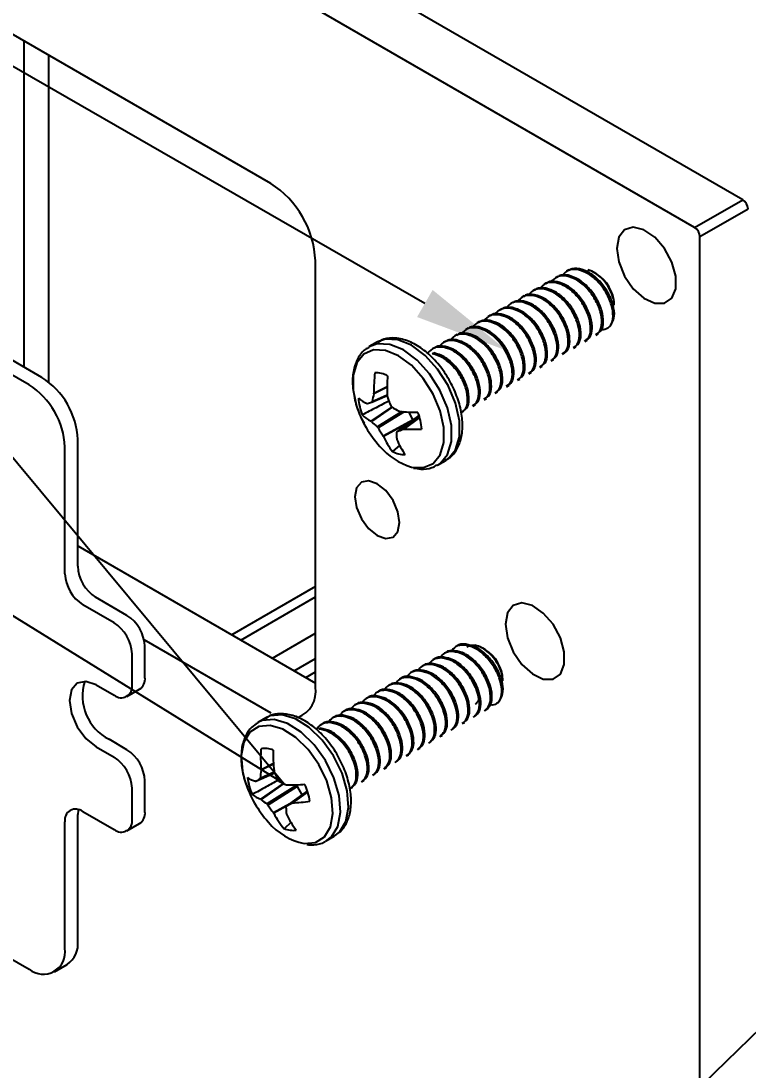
# Model space of a CAD drawing. Extents: x -0.1 to 11.1, y -7.1 to 0.
# Drawn here: x 2.453 to 3.889, y -4.542 to -2.471 of the extents above; entities that cross this region are included whole.
import ezdxf
from ezdxf import colors
from ezdxf.entities.mleader import LeaderData, LeaderLine
from ezdxf.math import Vec2, Vec3

# ---------------------------------------------------------------- set-up
doc = ezdxf.new("R2010")
doc.units = 0
doc.header["$LTSCALE"] = 0.5
doc.header["$MEASUREMENT"] = 0
for name, color, linetype in [('End Cap', 92, 'CONTINUOUS'), ('FAB DWG', 221, 'CONTINUOUS'), ('Hardware', 242, 'CONTINUOUS'), ('Housing', 150, 'CONTINUOUS')]:
    doc.layers.add(name, color=color, linetype=linetype)
doc.styles.add('LSAD_Standard', font='arial.ttf')

msp = doc.modelspace()

# ---------------------------------------------------------------- linework, layer by layer
at = {"layer": 'End Cap', "transparency": 16777216}
for p, q in [((3.8786, -2.8238), (1.4762, -1.4369)), ((3.7835, -2.8787), (1.3811, -1.4918)), ((2.9464, -2.7915), (2.2181, -2.3711)), ((3.7835, -2.8787), (3.8786, -2.8238)), ((3.8892, -2.8422), (3.7941, -2.8971)), ((3.7941, -6.1387), (3.7941, -2.8971)), ((3.0348, -3.7856), (3.0348, -2.9446)), ((2.5654, -3.5069), (3.0348, -3.7779)), ((2.6962, -3.6922), (2.9464, -3.8367))]:
    msp.add_line(p, q, dxfattribs=at)
at = {"layer": 'End Cap', "transparency": 16777216, "flags": 128}
for points in [[(3.63, -2.9199), (3.634, -2.9467), (3.6453, -2.9744), (3.6626, -2.9994), (3.6833, -3.0182), (3.7048, -3.0283), (3.7241, -3.0283), (3.7386, -3.0183), (3.7464, -2.9996), (3.7464, -2.9747), (3.7386, -2.947), (3.7241, -2.9202), (3.7048, -2.8979), (3.6833, -2.8832), (3.6626, -2.8781), (3.6453, -2.8831), (3.634, -2.8977), (3.63, -2.9199)], [(3.1126, -3.41), (3.116, -3.4315), (3.1255, -3.4536), (3.1399, -3.4729), (3.1568, -3.4866), (3.1737, -3.4924), (3.188, -3.4897), (3.1976, -3.4786), (3.201, -3.461), (3.1976, -3.4396), (3.188, -3.4175), (3.1737, -3.3981), (3.1568, -3.3845), (3.1399, -3.3786), (3.1255, -3.3814), (3.116, -3.3924), (3.1126, -3.41)], [(3.4099, -3.6617), (3.4139, -3.6885), (3.4253, -3.7162), (3.4425, -3.7411), (3.4632, -3.7599), (3.4847, -3.77), (3.504, -3.7701), (3.5185, -3.7601), (3.5263, -3.7413), (3.5263, -3.7164), (3.5185, -3.6887), (3.504, -3.6619), (3.4847, -3.6397), (3.4632, -3.625), (3.4425, -3.6198), (3.4253, -3.6249), (3.4139, -3.6395), (3.4099, -3.6617)]]:
    msp.add_lwpolyline(points, dxfattribs=at)
at = {"layer": 'End Cap', "transparency": 16777216}
for centre, radius, start, end in [((2.8429, -2.9533), 0.1921, 2.6055, 57.3945), ((3.8662, -2.8432), 0.0231, 2.6055, 57.3945), ((3.7711, -2.8981), 0.0231, 2.6055, 57.3945), ((2.9809, -3.7944), 0.0546, 290.4807, 9.214)]:
    msp.add_arc(centre, radius, start, end, dxfattribs=at)
at = {"layer": 'Hardware', "transparency": 16777216}
for p, q in [((2.4947, -3.1748), (1.6373, -2.6798)), ((2.4693, -3.1894), (1.6119, -2.6945)), ((3.5533, -2.9618), (3.5561, -2.9602)), ((3.5133, -2.9752), (3.5088, -2.9778)), ((3.5354, -2.9625), (3.5309, -2.9651)), ((3.5312, -2.9746), (3.534, -2.973)), ((3.5906, -2.9705), (3.5854, -2.9675)), ((3.4691, -3.0008), (3.4646, -3.0034)), ((3.4912, -2.988), (3.4867, -2.9906)), ((3.487, -3.0001), (3.4898, -2.9985)), ((3.5091, -2.9873), (3.5119, -2.9857)), ((3.447, -3.0135), (3.4425, -3.0161)), ((3.4649, -3.0129), (3.4677, -3.0113)), ((3.4028, -3.039), (3.3983, -3.0416)), ((3.4249, -3.0263), (3.4204, -3.0289)), ((3.4207, -3.0384), (3.4235, -3.0368)), ((3.4428, -3.0256), (3.4456, -3.024)), ((3.6249, -3.0461), (3.625, -3.0435)), ((3.625, -3.0322), (3.625, -3.0302)), ((3.3586, -3.0645), (3.3541, -3.0671)), ((3.3807, -3.0518), (3.3762, -3.0544)), ((3.3765, -3.0639), (3.3793, -3.0623)), ((3.3986, -3.0511), (3.4014, -3.0495)), ((3.3365, -3.0773), (3.332, -3.0799)), ((3.3544, -3.0766), (3.3572, -3.075)), ((3.1572, -3.1046), (3.1412, -3.1138)), ((3.2923, -3.1028), (3.2878, -3.1054)), ((3.3144, -3.09), (3.3099, -3.0926)), ((3.3102, -3.1021), (3.313, -3.1006)), ((3.3323, -3.0894), (3.3351, -3.0878)), ((3.5667, -3.1037), (3.5712, -3.1011)), ((3.5888, -3.091), (3.5933, -3.0884)), ((3.2702, -3.1156), (3.2657, -3.1182)), ((3.2661, -3.1277), (3.2688, -3.1261)), ((3.2882, -3.1149), (3.2909, -3.1133)), ((3.5225, -3.1292), (3.527, -3.1266)), ((3.5446, -3.1165), (3.5491, -3.1139)), ((3.5004, -3.142), (3.5049, -3.1394)), ((3.4562, -3.1675), (3.4608, -3.1649)), ((3.4783, -3.1548), (3.4829, -3.1522)), ((3.4341, -3.1803), (3.4387, -3.1777)), ((3.147, -3.2219), (3.1765, -3.2089)), ((3.1762, -3.1941), (3.1501, -3.207)), ((3.1501, -3.207), (3.1502, -3.2055)), ((3.1502, -3.2055), (3.1762, -3.1928)), ((3.39, -3.2058), (3.3945, -3.2032)), ((3.4121, -3.193), (3.4166, -3.1904)), ((3.1368, -3.2263), (3.1375, -3.2264)), ((3.146, -3.2235), (3.1765, -3.2101)), ((3.1766, -3.2118), (3.1769, -3.2133)), ((3.3458, -3.2313), (3.3503, -3.2287)), ((3.3679, -3.2185), (3.3724, -3.2159)), ((3.1446, -3.2612), (3.1855, -3.233)), ((3.1866, -3.2335), (3.1454, -3.2619)), ((3.1567, -3.272), (3.2053, -3.2419)), ((3.2103, -3.2423), (3.1586, -3.2743)), ((3.2393, -3.2495), (3.1959, -3.2816)), ((3.2393, -3.2496), (3.1963, -3.2814)), ((3.2, -3.2411), (3.2013, -3.2416)), ((3.2191, -3.2429), (3.2268, -3.2584)), ((3.3237, -3.2441), (3.3282, -3.2415)), ((3.1454, -3.2619), (3.1446, -3.2612)), ((3.1685, -3.2897), (3.2268, -3.2584)), ((3.2201, -3.2637), (3.1693, -3.291)), ((3.2079, -3.2767), (3.2404, -3.2532)), ((3.2406, -3.2538), (3.2091, -3.2765)), ((3.1693, -3.291), (3.1685, -3.2897)), ((3.2091, -3.2765), (3.2079, -3.2767)), ((2.54, -3.562), (2.54, -3.3119)), ((2.5654, -3.5473), (2.5654, -3.2972)), ((3.2017, -3.3083), (3.1871, -3.321)), ((3.1953, -3.2961), (3.1956, -3.2973)), ((3.2762, -3.3477), (3.2922, -3.3384)), ((2.6372, -3.6589), (2.5753, -3.6232)), ((2.6626, -3.6443), (2.6007, -3.6085)), ((2.698, -3.7669), (2.698, -3.7055)), ((3.3153, -3.7042), (3.3111, -3.7066)), ((3.3289, -3.7028), (3.3317, -3.7012)), ((2.6726, -3.7816), (2.6726, -3.7202)), ((3.2847, -3.7283), (3.2875, -3.7267)), ((3.2932, -3.717), (3.289, -3.7194)), ((3.3068, -3.7156), (3.3096, -3.714)), ((3.3705, -3.7123), (3.3654, -3.7093)), ((3.249, -3.7425), (3.2448, -3.7449)), ((3.2626, -3.7411), (3.2654, -3.7395)), ((3.2711, -3.7297), (3.2669, -3.7321)), ((3.2048, -3.768), (3.2006, -3.7704)), ((3.2184, -3.7666), (3.2212, -3.765)), ((3.2269, -3.7553), (3.2227, -3.7577)), ((3.2405, -3.7538), (3.2433, -3.7522)), ((2.6017, -3.7815), (2.6372, -3.802)), ((3.1827, -3.7808), (3.1786, -3.7832)), ((3.1963, -3.7793), (3.1991, -3.7778)), ((3.4048, -3.787), (3.4044, -3.7797)), ((3.405, -3.7737), (3.405, -3.7719)), ((3.405, -3.7885), (3.405, -3.7869)), ((2.6622, -3.8045), (2.6876, -3.7898)), ((3.1385, -3.8063), (3.1344, -3.8087)), ((3.1522, -3.8049), (3.1549, -3.8033)), ((3.1606, -3.7935), (3.1565, -3.7959)), ((3.1742, -3.7921), (3.177, -3.7905)), ((3.108, -3.8304), (3.1107, -3.8288)), ((3.1164, -3.819), (3.1123, -3.8214)), ((3.1301, -3.8176), (3.1328, -3.816)), ((3.3691, -3.8325), (3.3732, -3.8301)), ((2.9371, -3.8463), (2.9211, -3.8556)), ((3.0722, -3.8446), (3.0681, -3.847)), ((3.0859, -3.8431), (3.0886, -3.8415)), ((3.0943, -3.8318), (3.0902, -3.8342)), ((3.347, -3.8453), (3.3512, -3.8429)), ((3.0417, -3.8686), (3.0444, -3.867)), ((3.0501, -3.8573), (3.046, -3.8597)), ((3.0638, -3.8559), (3.0665, -3.8543)), ((3.3028, -3.8708), (3.307, -3.8684)), ((3.3249, -3.858), (3.3291, -3.8556)), ((2.6626, -3.9094), (2.6271, -3.8889)), ((3.2807, -3.8836), (3.2849, -3.8811)), ((2.6017, -3.9036), (2.6372, -3.9241)), ((3.2365, -3.9091), (3.2407, -3.9067)), ((3.2586, -3.8963), (3.2628, -3.8939)), ((3.1923, -3.9346), (3.1965, -3.9322)), ((3.2144, -3.9218), (3.2186, -3.9194)), ((2.9541, -3.9544), (2.9248, -3.9674)), ((2.9257, -3.9656), (2.9536, -3.9532)), ((2.9519, -3.9377), (2.9275, -3.9499)), ((2.9275, -3.9499), (2.9276, -3.9484)), ((2.9276, -3.9484), (2.9518, -3.9363)), ((2.9531, -3.9514), (2.9535, -3.9529)), ((3.1702, -3.9473), (3.1744, -3.9449)), ((2.698, -4.0321), (2.698, -3.9707)), ((2.9165, -3.9718), (2.9172, -3.9718)), ((2.9171, -3.9718), (2.9545, -3.9553)), ((2.9172, -3.9718), (2.9545, -3.9553)), ((3.126, -3.9728), (3.1302, -3.9704)), ((3.1481, -3.9601), (3.1523, -3.9577)), ((2.6726, -4.0468), (2.6726, -3.9853)), ((2.9267, -4.0072), (2.9714, -3.976)), ((2.9724, -3.9764), (2.9276, -4.0078)), ((2.939, -4.0165), (2.9967, -3.98)), ((2.9987, -3.9821), (2.941, -4.0187)), ((3.0189, -3.9903), (2.9771, -4.0211)), ((3.0189, -3.9903), (2.9772, -4.021)), ((2.9777, -3.9788), (2.979, -3.9791)), ((2.988, -4.0148), (3.0194, -3.9919)), ((3.0196, -3.9924), (2.9892, -4.0145)), ((2.9946, -3.9788), (2.9967, -3.98)), ((2.9967, -3.98), (2.9987, -3.9821)), ((2.9987, -3.9821), (3.0079, -3.9984)), ((3.1039, -3.9856), (3.1081, -3.9832)), ((2.9276, -4.0078), (2.9267, -4.0072)), ((2.9517, -4.0337), (2.9843, -4.0157)), ((2.9892, -4.0145), (2.988, -4.0148)), ((2.5654, -4.2873), (2.5654, -4.0372)), ((2.5753, -4.0315), (2.6372, -4.0672)), ((2.9526, -4.0349), (2.9517, -4.0337)), ((2.9766, -4.0217), (2.9526, -4.0349)), ((2.9777, -4.0367), (2.9781, -4.0379)), ((2.54, -4.302), (2.54, -4.0519)), ((2.6622, -4.0697), (2.6876, -4.055)), ((2.987, -4.0523), (2.9728, -4.0653)), ((3.0561, -4.0894), (3.0721, -4.0802)), ((2.2121, -4.1943), (2.4693, -4.3428)), ((2.5193, -4.3477), (2.5447, -4.3331))]:
    msp.add_line(p, q, dxfattribs=at)
at = {"layer": 'Hardware', "transparency": 16777216, "flags": 128}
for points in [[(3.2922, -3.3384), (3.2969, -3.3353), (3.3116, -3.3173), (3.3192, -3.2916), (3.3192, -3.2602), (3.3115, -3.2257), (3.2968, -3.1908), (3.2762, -3.1584), (3.2515, -3.1312), (3.2246, -3.1112), (3.1977, -3.1002), (3.173, -3.099), (3.1572, -3.1046)], [(3.2245, -3.3515), (3.248, -3.3526), (3.2674, -3.3444), (3.2813, -3.3273), (3.2885, -3.3029), (3.2885, -3.2731), (3.2812, -3.2404), (3.2673, -3.2073), (3.2478, -3.1766), (3.2243, -3.1507), (3.1988, -3.1318), (3.1733, -3.1213), (3.1498, -3.1202), (3.1304, -3.1285), (3.1165, -3.1455), (3.1092, -3.1699), (3.1093, -3.1997), (3.1162, -3.2312)], [(3.2753, -3.3482), (3.281, -3.3445), (3.2956, -3.3266), (3.3032, -3.3008), (3.3032, -3.2694), (3.2955, -3.2349), (3.2808, -3.2), (3.2602, -3.1677), (3.2355, -3.1404), (3.2086, -3.1204), (3.1817, -3.1094), (3.157, -3.1082), (3.1407, -3.1141)], [(2.6017, -3.7815), (2.5815, -3.7745), (2.5643, -3.7778), (2.5529, -3.791), (2.5488, -3.812), (2.5529, -3.8377), (2.5643, -3.8641), (2.5815, -3.8873), (2.6017, -3.9036)], [(3.0552, -4.0899), (3.0664, -4.0813), (3.0788, -4.0607), (3.084, -4.0328), (3.0814, -4.0001), (3.0713, -3.9652), (3.0546, -3.9308), (3.0324, -3.8998), (3.0068, -3.8747), (2.9796, -3.8575), (2.9532, -3.8497), (2.9297, -3.8518), (2.9208, -3.8558)], [(3.0721, -4.0802), (3.0823, -4.0721), (3.0948, -4.0514), (3.1, -4.0236), (3.0974, -3.9909), (3.0873, -3.9559), (3.0705, -3.9216), (3.0484, -3.8906), (3.0227, -3.8655), (2.9956, -3.8483), (2.9692, -3.8404), (2.9456, -3.8425), (2.9371, -3.8463)], [(3.0124, -4.0947), (3.0347, -4.0927), (3.0525, -4.0814), (3.0644, -4.0618), (3.0693, -4.0354), (3.0668, -4.0044), (3.0573, -3.9712), (3.0413, -3.9386), (3.0203, -3.9092), (2.996, -3.8854), (2.9702, -3.8691), (2.9452, -3.8616), (2.9229, -3.8636), (2.9051, -3.8749), (2.8932, -3.8945), (2.8883, -3.9209), (2.8908, -3.9519), (2.8961, -3.973)], [(2.5665, -4.0277), (2.5661, -4.0297), (2.5654, -4.0372)]]:
    msp.add_lwpolyline(points, dxfattribs=at)
at = {"layer": 'Hardware', "transparency": 16777216}
for centre, radius, start, end in [((3.5505, -3.0335), 0.0747, 2.5275, 57.4671), ((3.5878, -3.0489), 0.0375, 310.8006, 8.2897), ((3.4096, -3.1994), 0.2595, 172.4399, 181.3554), ((3.1532, -3.2173), 0.052, 62.4986, 90.8805), ((2.4119, -3.3042), 0.1537, 2.6055, 57.3945), ((3.4818, -3.1962), 0.3056, 175.294, 182.9191), ((2.3865, -3.3189), 0.1537, 2.6055, 57.3945), ((3.3551, -3.2573), 0.2111, 166.2042, 170.3472), ((3.1659, -3.1602), 0.0722, 230.2111, 246.1823), ((3.2382, -3.2066), 0.1188, 184.3956, 200.7098), ((2.9303, -2.6003), 0.6594, 288.3122, 289.0848), ((3.4399, -3.1215), 0.2786, 199.2552, 203.0614), ((3.3185, -3.1674), 0.2121, 197.5094, 222.4852), ((3.176, -3.1992), 0.0695, 225.2736, 243.1318), ((3.3246, -3.0061), 0.2661, 238.4847, 242.0785), ((3.2421, -2.8266), 0.4169, 264.3894, 269.3414), ((3.1262, -3.2855), 0.1188, 4.3956, 20.7098), ((3.2646, -3.14), 0.1705, 225.6551, 230.7552), ((3.364, -3.1538), 0.2381, 210.3982, 214.8043), ((3.3218, -3.2206), 0.1681, 204.7763, 216.6897), ((3.358, -3.2885), 0.1629, 178.0505, 182.6619), ((3.0223, -2.834), 0.48, 291.2493, 292.7433), ((3.2261, -2.969), 0.308, 266.8289, 273.4382), ((3.2642, -3.2225), 0.135, 220.7648, 252.8828), ((3.3572, -3.2277), 0.1759, 203.2797, 214.3059), ((3.2111, -3.2748), 0.052, 242.4986, 270.8805), ((2.6421, -3.5438), 0.0768, 182.6055, 237.3945), ((2.6168, -3.5585), 0.0768, 182.6055, 237.3945), ((2.6212, -3.709), 0.0768, 2.6055, 57.3945), ((2.5958, -3.7236), 0.0768, 2.6055, 57.3945), ((3.3322, -3.7741), 0.0728, 1.7587, 58.236), ((2.6742, -3.77), 0.024, 304.0564, 7.2558), ((2.671, -3.8033), 0.0962, 162.4729, 242.8469), ((2.651, -3.7851), 0.0218, 230.7967, 9.214), ((3.3619, -3.7887), 0.0435, 319.9687, 11.9435), ((2.6212, -3.9742), 0.0768, 2.6055, 57.3945), ((3.1841, -3.9262), 0.2575, 175.8475, 184.9357), ((2.9344, -3.9516), 0.0446, 67.6546, 99.1431), ((3.2504, -3.9179), 0.2991, 178.5545, 186.4163), ((2.5958, -3.9888), 0.0768, 2.6055, 57.3945), ((3.1398, -3.9834), 0.2149, 171.0305, 175.2584), ((3.208, -3.8485), 0.275, 202.3072, 206.1539), ((3.0984, -3.9091), 0.2121, 197.5094, 222.4852), ((2.9336, -3.9123), 0.0619, 237.565, 253.9892), ((3.0281, -3.9458), 0.1291, 188.3798, 203.8048), ((3.198, -4.4532), 0.5573, 119.349, 120.2503), ((3.0834, -3.7375), 0.2635, 242.834, 246.344), ((2.9783, -3.4911), 0.488, 270.0787, 274.2148), ((2.896, -4.0299), 0.1291, 8.3798, 23.8048), ((2.946, -3.9529), 0.0576, 231.2678, 250.4144), ((3.0286, -3.8882), 0.1566, 229.8073, 235.0685), ((2.4533, -3.0958), 1.0632, 299.5228, 300.1933), ((2.9731, -3.6728), 0.342, 272.695, 278.5212), ((2.5615, -4.0484), 0.0218, 50.7967, 189.214), ((2.6742, -4.0351), 0.024, 304.0564, 7.2558), ((3.1435, -3.8847), 0.2429, 213.4784, 217.834), ((3.1148, -3.9486), 0.1838, 208.0331, 219.4155), ((3.1515, -4.0135), 0.1753, 183.0217, 187.5854), ((3.1516, -3.9509), 0.1941, 206.6189, 217.1133), ((2.651, -4.0503), 0.0218, 230.7967, 9.214), ((3.037, -3.9737), 0.1234, 219.5975, 258.4933), ((2.9897, -4.024), 0.0446, 247.6546, 279.1431), ((2.4969, -4.3089), 0.0437, 230.7967, 9.214), ((2.5178, -4.2934), 0.048, 304.0564, 7.2558)]:
    msp.add_arc(centre, radius, start, end, dxfattribs=at)
for points, knots in [([(3.5533, -2.9618), (3.5469, -2.9615), (3.534, -2.9607), (3.5257, -2.9694), (3.5215, -2.9738)], [0, 0, 0, 0, 0.496136, 1, 1, 1, 1]), ([(3.5561, -2.9602), (3.5494, -2.9594), (3.541, -2.9584), (3.5354, -2.9633), (3.5342, -2.9644)], [0, 0, 0, 0, 0.782901, 1, 1, 1, 1]), ([(3.625, -3.0435), (3.6242, -3.0391), (3.6222, -3.0271), (3.6128, -3.006), (3.5967, -2.9837), (3.5764, -2.9666), (3.5628, -2.9623), (3.5561, -2.9602)], [0, 0, 0, 0, 0.128168, 0.348309, 0.561556, 0.783634, 1, 1, 1, 1]), ([(3.5312, -2.9746), (3.5248, -2.9742), (3.5119, -2.9735), (3.5036, -2.9822), (3.4994, -2.9866)], [0, 0, 0, 0, 0.496136, 1, 1, 1, 1]), ([(3.534, -2.973), (3.5274, -2.9722), (3.5189, -2.9711), (3.5133, -2.9761), (3.5121, -2.9772)], [0, 0, 0, 0, 0.782901, 1, 1, 1, 1]), ([(3.5882, -3.0901), (3.5912, -3.0882), (3.598, -3.0839), (3.6016, -3.0672), (3.5986, -3.0448), (3.588, -3.0203), (3.5718, -2.9981), (3.5516, -2.9809), (3.5379, -2.9767), (3.5312, -2.9746)], [0, 0, 0, 0, 0.110461, 0.255794, 0.405826, 0.555857, 0.70119, 0.852541, 1, 1, 1, 1]), ([(3.591, -3.0885), (3.5939, -3.0866), (3.6008, -3.0823), (3.6044, -3.0656), (3.6014, -3.0432), (3.5908, -3.0188), (3.5746, -2.9965), (3.5543, -2.9794), (3.5407, -2.9751), (3.534, -2.973)], [0, 0, 0, 0, 0.110461, 0.255794, 0.405826, 0.555857, 0.70119, 0.852541, 1, 1, 1, 1]), ([(3.6123, -3.0773), (3.6145, -3.0753), (3.62, -3.0701), (3.6238, -3.0546), (3.6207, -3.032), (3.6101, -3.0076), (3.5939, -2.9853), (3.5737, -2.9682), (3.56, -2.9639), (3.5533, -2.9618)], [0, 0, 0, 0, 0.094441, 0.242391, 0.395125, 0.547858, 0.695809, 0.849886, 1, 1, 1, 1]), ([(3.6246, -3.0322), (3.6247, -3.0309), (3.6252, -3.0254), (3.622, -3.0132), (3.6149, -2.9974), (3.6042, -2.9825), (3.5912, -2.9705), (3.5802, -2.9644), (3.5743, -2.9627), (3.573, -2.9623)], [0, 0, 0, 0, 0.052313, 0.226778, 0.401242, 0.575477, 0.759394, 0.944807, 1, 1, 1, 1]), ([(3.487, -3.0001), (3.4806, -2.9997), (3.4677, -2.999), (3.4594, -3.0077), (3.4552, -3.0121)], [0, 0, 0, 0, 0.4961363, 1, 1, 1, 1]), ([(3.4898, -2.9985), (3.4832, -2.9977), (3.4747, -2.9966), (3.4691, -3.0016), (3.4679, -3.0027)], [0, 0, 0, 0, 0.782901, 1, 1, 1, 1]), ([(3.5091, -2.9873), (3.5027, -2.987), (3.4898, -2.9862), (3.4815, -2.995), (3.4773, -2.9993)], [0, 0, 0, 0, 0.4961363, 1, 1, 1, 1]), ([(3.544, -3.1156), (3.547, -3.1137), (3.5538, -3.1094), (3.5574, -3.0927), (3.5544, -3.0703), (3.5438, -3.0459), (3.5276, -3.0236), (3.5074, -3.0065), (3.4938, -3.0022), (3.487, -3.0001)], [0, 0, 0, 0, 0.110461, 0.255794, 0.405826, 0.555857, 0.70119, 0.852541, 1, 1, 1, 1]), ([(3.5468, -3.114), (3.5497, -3.1121), (3.5566, -3.1078), (3.5602, -3.0911), (3.5572, -3.0687), (3.5466, -3.0443), (3.5304, -3.022), (3.5101, -3.0049), (3.4965, -3.0006), (3.4898, -2.9985)], [0, 0, 0, 0, 0.110461, 0.255794, 0.405826, 0.555857, 0.70119, 0.852541, 1, 1, 1, 1]), ([(3.5119, -2.9857), (3.5053, -2.9849), (3.4968, -2.9839), (3.4912, -2.9888), (3.49, -2.9899)], [0, 0, 0, 0, 0.7829011, 1, 1, 1, 1]), ([(3.5661, -3.1028), (3.5691, -3.101), (3.5759, -3.0967), (3.5795, -3.08), (3.5765, -3.0576), (3.5659, -3.0331), (3.5497, -3.0108), (3.5295, -2.9937), (3.5158, -2.9894), (3.5091, -2.9873)], [0, 0, 0, 0, 0.110461, 0.255794, 0.405826, 0.555857, 0.70119, 0.852541, 1, 1, 1, 1]), ([(3.5689, -3.1012), (3.5718, -3.0994), (3.5787, -3.0951), (3.5823, -3.0784), (3.5793, -3.056), (3.5687, -3.0315), (3.5525, -3.0092), (3.5322, -2.9921), (3.5186, -2.9878), (3.5119, -2.9857)], [0, 0, 0, 0, 0.110461, 0.255794, 0.405826, 0.555857, 0.70119, 0.852541, 1, 1, 1, 1]), ([(3.4456, -3.024), (3.439, -3.0232), (3.4305, -3.0222), (3.425, -3.0271), (3.4238, -3.0282)], [0, 0, 0, 0, 0.782901, 1, 1, 1, 1]), ([(3.4649, -3.0129), (3.4585, -3.0125), (3.4456, -3.0117), (3.4373, -3.0205), (3.4331, -3.0249)], [0, 0, 0, 0, 0.496136, 1, 1, 1, 1]), ([(3.4677, -3.0113), (3.4611, -3.0104), (3.4526, -3.0094), (3.4471, -3.0144), (3.4458, -3.0154)], [0, 0, 0, 0, 0.7829011, 1, 1, 1, 1]), ([(3.5219, -3.1283), (3.5249, -3.1265), (3.5317, -3.1222), (3.5353, -3.1055), (3.5323, -3.0831), (3.5217, -3.0586), (3.5055, -3.0364), (3.4853, -3.0192), (3.4717, -3.015), (3.4649, -3.0129)], [0, 0, 0, 0, 0.110461, 0.255794, 0.405826, 0.555857, 0.70119, 0.852541, 1, 1, 1, 1]), ([(3.5247, -3.1267), (3.5277, -3.1249), (3.5345, -3.1206), (3.5381, -3.1039), (3.5351, -3.0815), (3.5245, -3.057), (3.5083, -3.0348), (3.488, -3.0176), (3.4744, -3.0134), (3.4677, -3.0113)], [0, 0, 0, 0, 0.110461, 0.255794, 0.405826, 0.555857, 0.70119, 0.852541, 1, 1, 1, 1]), ([(3.4207, -3.0384), (3.4143, -3.038), (3.4014, -3.0373), (3.3931, -3.046), (3.3889, -3.0504)], [0, 0, 0, 0, 0.496136, 1, 1, 1, 1]), ([(3.4235, -3.0368), (3.4169, -3.036), (3.4084, -3.0349), (3.4029, -3.0399), (3.4017, -3.0409)], [0, 0, 0, 0, 0.7829011, 1, 1, 1, 1]), ([(3.4428, -3.0256), (3.4364, -3.0252), (3.4235, -3.0245), (3.4152, -3.0332), (3.411, -3.0376)], [0, 0, 0, 0, 0.4961363, 1, 1, 1, 1]), ([(3.4778, -3.1539), (3.4807, -3.152), (3.4875, -3.1477), (3.4912, -3.131), (3.4881, -3.1086), (3.4775, -3.0841), (3.4613, -3.0619), (3.4411, -3.0447), (3.4275, -3.0405), (3.4207, -3.0384)], [0, 0, 0, 0, 0.110461, 0.255794, 0.405826, 0.555857, 0.70119, 0.852541, 1, 1, 1, 1]), ([(3.4805, -3.1523), (3.4835, -3.1504), (3.4903, -3.1461), (3.4939, -3.1294), (3.4909, -3.107), (3.4803, -3.0825), (3.4641, -3.0603), (3.4438, -3.0431), (3.4302, -3.0389), (3.4235, -3.0368)], [0, 0, 0, 0, 0.110461, 0.255794, 0.405826, 0.555857, 0.70119, 0.852541, 1, 1, 1, 1]), ([(3.4998, -3.1411), (3.5028, -3.1392), (3.5096, -3.135), (3.5133, -3.1182), (3.5102, -3.0959), (3.4996, -3.0714), (3.4834, -3.0491), (3.4632, -3.032), (3.4496, -3.0277), (3.4428, -3.0256)], [0, 0, 0, 0, 0.110461, 0.255794, 0.405826, 0.555857, 0.70119, 0.852541, 1, 1, 1, 1]), ([(3.5026, -3.1395), (3.5056, -3.1376), (3.5124, -3.1334), (3.516, -3.1166), (3.513, -3.0943), (3.5024, -3.0698), (3.4862, -3.0475), (3.4659, -3.0304), (3.4523, -3.0261), (3.4456, -3.024)], [0, 0, 0, 0, 0.110461, 0.255794, 0.405826, 0.555857, 0.70119, 0.852541, 1, 1, 1, 1]), ([(3.3765, -3.0639), (3.3701, -3.0635), (3.3572, -3.0628), (3.3489, -3.0715), (3.3447, -3.0759)], [0, 0, 0, 0, 0.496136, 1, 1, 1, 1]), ([(3.3793, -3.0623), (3.3727, -3.0615), (3.3642, -3.0604), (3.3587, -3.0654), (3.3575, -3.0665)], [0, 0, 0, 0, 0.782901, 1, 1, 1, 1]), ([(3.3986, -3.0511), (3.3922, -3.0508), (3.3793, -3.05), (3.371, -3.0587), (3.3668, -3.0631)], [0, 0, 0, 0, 0.496136, 1, 1, 1, 1]), ([(3.4336, -3.1794), (3.4365, -3.1775), (3.4433, -3.1732), (3.447, -3.1565), (3.4439, -3.1341), (3.4333, -3.1096), (3.4171, -3.0874), (3.3969, -3.0702), (3.3833, -3.066), (3.3765, -3.0639)], [0, 0, 0, 0, 0.110461, 0.255794, 0.405826, 0.555857, 0.70119, 0.852541, 1, 1, 1, 1]), ([(3.4363, -3.1778), (3.4393, -3.1759), (3.4461, -3.1716), (3.4497, -3.1549), (3.4467, -3.1325), (3.4361, -3.108), (3.4199, -3.0858), (3.3997, -3.0686), (3.386, -3.0644), (3.3793, -3.0623)], [0, 0, 0, 0, 0.110461, 0.255794, 0.405826, 0.555857, 0.70119, 0.852541, 1, 1, 1, 1]), ([(3.4014, -3.0495), (3.3948, -3.0487), (3.3863, -3.0477), (3.3808, -3.0526), (3.3796, -3.0537)], [0, 0, 0, 0, 0.782901, 1, 1, 1, 1]), ([(3.4557, -3.1666), (3.4586, -3.1648), (3.4654, -3.1605), (3.4691, -3.1437), (3.466, -3.1214), (3.4554, -3.0969), (3.4392, -3.0746), (3.419, -3.0575), (3.4054, -3.0532), (3.3986, -3.0511)], [0, 0, 0, 0, 0.110461, 0.255794, 0.405826, 0.555857, 0.70119, 0.852541, 1, 1, 1, 1]), ([(3.4584, -3.165), (3.4614, -3.1632), (3.4682, -3.1589), (3.4718, -3.1421), (3.4688, -3.1198), (3.4582, -3.0953), (3.442, -3.073), (3.4218, -3.0559), (3.4081, -3.0516), (3.4014, -3.0495)], [0, 0, 0, 0, 0.110461, 0.255794, 0.405826, 0.555857, 0.70119, 0.852541, 1, 1, 1, 1]), ([(3.3544, -3.0766), (3.348, -3.0763), (3.3351, -3.0755), (3.3268, -3.0842), (3.3226, -3.0886)], [0, 0, 0, 0, 0.496136, 1, 1, 1, 1]), ([(3.3572, -3.075), (3.3506, -3.0742), (3.3421, -3.0732), (3.3366, -3.0781), (3.3354, -3.0792)], [0, 0, 0, 0, 0.782901, 1, 1, 1, 1]), ([(3.4115, -3.1921), (3.4144, -3.1903), (3.4212, -3.186), (3.4249, -3.1692), (3.4218, -3.1469), (3.4112, -3.1224), (3.395, -3.1001), (3.3748, -3.083), (3.3612, -3.0787), (3.3544, -3.0766)], [0, 0, 0, 0, 0.110461, 0.255794, 0.405826, 0.555857, 0.70119, 0.852541, 1, 1, 1, 1]), ([(3.4142, -3.1905), (3.4172, -3.1887), (3.424, -3.1844), (3.4276, -3.1677), (3.4246, -3.1453), (3.414, -3.1208), (3.3978, -3.0985), (3.3776, -3.0814), (3.3639, -3.0771), (3.3572, -3.075)], [0, 0, 0, 0, 0.110461, 0.255794, 0.405826, 0.555857, 0.70119, 0.852541, 1, 1, 1, 1]), ([(3.6123, -3.0773), (3.6085, -3.0794), (3.6047, -3.0815), (3.5995, -3.08), (3.5994, -3.08)], [0, 0, 0, 0, 0.978967, 1, 1, 1, 1]), ([(3.2904, -3.338), (3.2942, -3.3362), (3.3048, -3.331), (3.3164, -3.3142), (3.3246, -3.2907), (3.3262, -3.2624), (3.3212, -3.231), (3.3097, -3.1985), (3.2926, -3.1674), (3.2711, -3.1398), (3.2464, -3.1175), (3.2197, -3.1021), (3.1938, -3.0958), (3.1718, -3.0969), (3.1614, -3.1034), (3.1572, -3.106)], [0, 0, 0, 0, 0.0427343, 0.11915, 0.1963818, 0.278032, 0.3626199, 0.4474605, 0.5321017, 0.6168948, 0.7022112, 0.7885729, 0.8761105, 0.9507449, 1, 1, 1, 1]), ([(3.3102, -3.1021), (3.3038, -3.1018), (3.2909, -3.101), (3.2826, -3.1098), (3.2784, -3.1142)], [0, 0, 0, 0, 0.496136, 1, 1, 1, 1]), ([(3.313, -3.1006), (3.3064, -3.0997), (3.2979, -3.0987), (3.2924, -3.1036), (3.2912, -3.1047)], [0, 0, 0, 0, 0.782901, 1, 1, 1, 1]), ([(3.3323, -3.0894), (3.3259, -3.089), (3.313, -3.0883), (3.3047, -3.097), (3.3005, -3.1014)], [0, 0, 0, 0, 0.4961363, 1, 1, 1, 1]), ([(3.3673, -3.2176), (3.3702, -3.2158), (3.377, -3.2115), (3.3807, -3.1948), (3.3777, -3.1724), (3.3671, -3.1479), (3.3508, -3.1257), (3.3306, -3.1085), (3.317, -3.1043), (3.3102, -3.1021)], [0, 0, 0, 0, 0.110461, 0.255794, 0.405826, 0.555857, 0.70119, 0.852541, 1, 1, 1, 1]), ([(3.37, -3.216), (3.373, -3.2142), (3.3798, -3.2099), (3.3834, -3.1932), (3.3804, -3.1708), (3.3698, -3.1463), (3.3536, -3.1241), (3.3334, -3.1069), (3.3197, -3.1027), (3.313, -3.1006)], [0, 0, 0, 0, 0.110461, 0.255794, 0.405826, 0.555857, 0.70119, 0.852541, 1, 1, 1, 1]), ([(3.3351, -3.0878), (3.3285, -3.087), (3.32, -3.0859), (3.3145, -3.0909), (3.3133, -3.092)], [0, 0, 0, 0, 0.782901, 1, 1, 1, 1]), ([(3.3894, -3.2049), (3.3923, -3.203), (3.3991, -3.1987), (3.4028, -3.182), (3.3998, -3.1596), (3.3892, -3.1352), (3.3729, -3.1129), (3.3527, -3.0958), (3.3391, -3.0915), (3.3323, -3.0894)], [0, 0, 0, 0, 0.110461, 0.255794, 0.405826, 0.555857, 0.70119, 0.852541, 1, 1, 1, 1]), ([(3.3921, -3.2033), (3.3951, -3.2014), (3.4019, -3.1971), (3.4055, -3.1804), (3.4025, -3.158), (3.3919, -3.1336), (3.3757, -3.1113), (3.3555, -3.0942), (3.3418, -3.0899), (3.3351, -3.0878)], [0, 0, 0, 0, 0.110461, 0.255794, 0.405826, 0.555857, 0.70119, 0.852541, 1, 1, 1, 1]), ([(3.1412, -3.1152), (3.1385, -3.1165), (3.1288, -3.1209), (3.1178, -3.1367), (3.1092, -3.1598), (3.1071, -3.1878), (3.1119, -3.219), (3.1201, -3.2456), (3.1283, -3.2602), (3.1308, -3.2646)], [0, 0, 0, 0, 0.065229, 0.227632, 0.391194, 0.563992, 0.74343, 0.923657, 1, 1, 1, 1]), ([(3.2882, -3.1149), (3.2817, -3.1145), (3.2688, -3.1138), (3.2605, -3.1225), (3.2563, -3.1269)], [0, 0, 0, 0, 0.496136, 1, 1, 1, 1]), ([(3.3258, -3.2416), (3.3288, -3.2397), (3.3356, -3.2354), (3.3392, -3.2187), (3.3362, -3.1963), (3.3256, -3.1718), (3.3094, -3.1496), (3.2892, -3.1324), (3.2755, -3.1282), (3.2688, -3.1261)], [0, 0, 0, 0, 0.110461, 0.255794, 0.405826, 0.555857, 0.70119, 0.852541, 1, 1, 1, 1]), ([(3.2909, -3.1133), (3.2843, -3.1125), (3.2758, -3.1114), (3.2703, -3.1164), (3.2691, -3.1175)], [0, 0, 0, 0, 0.7829011, 1, 1, 1, 1]), ([(3.3452, -3.2304), (3.3481, -3.2285), (3.3549, -3.2242), (3.3586, -3.2075), (3.3556, -3.1852), (3.345, -3.1607), (3.3287, -3.1384), (3.3085, -3.1213), (3.2949, -3.117), (3.2882, -3.1149)], [0, 0, 0, 0, 0.110461, 0.255794, 0.405826, 0.555857, 0.70119, 0.852541, 1, 1, 1, 1]), ([(3.3479, -3.2288), (3.3509, -3.2269), (3.3577, -3.2227), (3.3613, -3.2059), (3.3583, -3.1836), (3.3477, -3.1591), (3.3315, -3.1368), (3.3113, -3.1197), (3.2976, -3.1154), (3.2909, -3.1133)], [0, 0, 0, 0, 0.110461, 0.255794, 0.405826, 0.555857, 0.70119, 0.852541, 1, 1, 1, 1]), ([(3.3231, -3.2431), (3.326, -3.2413), (3.3328, -3.237), (3.3365, -3.2203), (3.3335, -3.1979), (3.3229, -3.1734), (3.3066, -3.1512), (3.2864, -3.134), (3.2728, -3.1298), (3.2661, -3.1277)], [0, 0, 0, 0, 0.110461, 0.255794, 0.405826, 0.555857, 0.70119, 0.852541, 1, 1, 1, 1]), ([(3.1815, -3.2205), (3.1726, -3.2251), (3.1544, -3.2345), (3.1363, -3.2438), (3.1271, -3.2486)], [0, 0, 0, 0, 0.490983, 1, 1, 1, 1]), ([(3.1459, -3.2235), (3.1462, -3.2234), (3.1466, -3.2232), (3.1469, -3.2225), (3.147, -3.222), (3.147, -3.2219)], [0, 0, 0, 0, 0.4285399, 0.857097, 1, 1, 1, 1]), ([(3.1836, -3.2306), (3.1838, -3.231), (3.1842, -3.2318), (3.1849, -3.2325), (3.1854, -3.2328), (3.1855, -3.2329)], [0, 0, 0, 0, 0.42854, 0.857097, 1, 1, 1, 1]), ([(3.1586, -3.2743), (3.1584, -3.2739), (3.1579, -3.2732), (3.1572, -3.2724), (3.1568, -3.2721), (3.1567, -3.272)], [0, 0, 0, 0, 0.42854, 0.857097, 1, 1, 1, 1]), ([(3.1963, -3.2814), (3.196, -3.2815), (3.1956, -3.2818), (3.1953, -3.2824), (3.1953, -3.2829), (3.1952, -3.283)], [0, 0, 0, 0, 0.42854, 0.857097, 1, 1, 1, 1]), ([(3.2282, -3.3534), (3.2331, -3.3542), (3.2456, -3.3564), (3.2621, -3.3552), (3.2713, -3.3492), (3.2744, -3.3473)], [0, 0, 0, 0, 0.296032, 0.766904, 1, 1, 1, 1]), ([(3.3289, -3.7028), (3.3227, -3.7031), (3.312, -3.7035), (3.3057, -3.7118), (3.3031, -3.7153)], [0, 0, 0, 0, 0.5850205, 1, 1, 1, 1]), ([(3.3317, -3.7012), (3.3251, -3.7009), (3.3183, -3.7006), (3.3142, -3.705), (3.314, -3.7052)], [0, 0, 0, 0, 0.962805, 1, 1, 1, 1]), ([(3.3952, -3.8167), (3.397, -3.8142), (3.4018, -3.808), (3.404, -3.7911), (3.3991, -3.7678), (3.3869, -3.7435), (3.3696, -3.7223), (3.3489, -3.7069), (3.3355, -3.7042), (3.3289, -3.7028)], [0, 0, 0, 0, 0.094441, 0.242391, 0.395125, 0.547858, 0.695809, 0.849886, 1, 1, 1, 1]), ([(3.4044, -3.7797), (3.4033, -3.7752), (3.4003, -3.7629), (3.3896, -3.7419), (3.3724, -3.7207), (3.3516, -3.7053), (3.3383, -3.7026), (3.3317, -3.7012)], [0, 0, 0, 0, 0.128168, 0.348309, 0.561556, 0.783634, 1, 1, 1, 1]), ([(3.3337, -3.7065), (3.3355, -3.7053), (3.3399, -3.7025), (3.3458, -3.7031), (3.3493, -3.7034)], [0, 0, 0, 0, 0.396709, 1, 1, 1, 1]), ([(3.4045, -3.7737), (3.4045, -3.7711), (3.4047, -3.7641), (3.4003, -3.7504), (3.3921, -3.7348), (3.3808, -3.7206), (3.3673, -3.7096), (3.3564, -3.7047), (3.3507, -3.7036), (3.3493, -3.7034)], [0, 0, 0, 0, 0.095139, 0.261719, 0.4283, 0.59466, 0.770267, 0.947301, 1, 1, 1, 1]), ([(3.2875, -3.7267), (3.2809, -3.7264), (3.2741, -3.7261), (3.27, -3.7305), (3.2698, -3.7307)], [0, 0, 0, 0, 0.9628053, 1, 1, 1, 1]), ([(3.3068, -3.7156), (3.3006, -3.7158), (3.2899, -3.7163), (3.2836, -3.7246), (3.281, -3.728)], [0, 0, 0, 0, 0.5850205, 1, 1, 1, 1]), ([(3.3496, -3.8435), (3.3531, -3.8405), (3.3601, -3.8343), (3.3625, -3.815), (3.3577, -3.7917), (3.3455, -3.7674), (3.3282, -3.7462), (3.3075, -3.7308), (3.2941, -3.7281), (3.2875, -3.7267)], [0, 0, 0, 0, 0.140703, 0.281095, 0.426026, 0.570956, 0.711349, 0.857555, 1, 1, 1, 1]), ([(3.3096, -3.714), (3.303, -3.7137), (3.2962, -3.7134), (3.2921, -3.7178), (3.2919, -3.718)], [0, 0, 0, 0, 0.962805, 1, 1, 1, 1]), ([(3.369, -3.8324), (3.3725, -3.8293), (3.3794, -3.8232), (3.3819, -3.8038), (3.377, -3.7806), (3.3648, -3.7563), (3.3475, -3.7351), (3.3268, -3.7197), (3.3134, -3.7169), (3.3068, -3.7156)], [0, 0, 0, 0, 0.140703, 0.281095, 0.426026, 0.570956, 0.711349, 0.857555, 1, 1, 1, 1]), ([(3.3717, -3.8308), (3.3752, -3.8277), (3.3822, -3.8216), (3.3846, -3.8022), (3.3798, -3.779), (3.3676, -3.7547), (3.3503, -3.7335), (3.3296, -3.7181), (3.3162, -3.7153), (3.3096, -3.714)], [0, 0, 0, 0, 0.140703, 0.281095, 0.426026, 0.570956, 0.711349, 0.857555, 1, 1, 1, 1]), ([(3.2626, -3.7411), (3.2564, -3.7414), (3.2457, -3.7418), (3.2395, -3.7501), (3.2368, -3.7536)], [0, 0, 0, 0, 0.585021, 1, 1, 1, 1]), ([(3.2654, -3.7395), (3.2588, -3.7392), (3.252, -3.7389), (3.2479, -3.7433), (3.2477, -3.7435)], [0, 0, 0, 0, 0.962805, 1, 1, 1, 1]), ([(3.2847, -3.7283), (3.2785, -3.7286), (3.2678, -3.7291), (3.2616, -3.7374), (3.2589, -3.7408)], [0, 0, 0, 0, 0.585021, 1, 1, 1, 1]), ([(3.3248, -3.8579), (3.3283, -3.8548), (3.3353, -3.8487), (3.3377, -3.8293), (3.3328, -3.8061), (3.3206, -3.7818), (3.3033, -3.7606), (3.2826, -3.7452), (3.2692, -3.7424), (3.2626, -3.7411)], [0, 0, 0, 0, 0.140703, 0.281095, 0.426026, 0.570956, 0.711349, 0.857555, 1, 1, 1, 1]), ([(3.3275, -3.8563), (3.331, -3.8532), (3.338, -3.8471), (3.3404, -3.8277), (3.3356, -3.8045), (3.3234, -3.7802), (3.3061, -3.759), (3.2854, -3.7436), (3.272, -3.7408), (3.2654, -3.7395)], [0, 0, 0, 0, 0.140703, 0.281095, 0.426026, 0.570956, 0.711349, 0.857555, 1, 1, 1, 1]), ([(3.3469, -3.8451), (3.3504, -3.8421), (3.3574, -3.8359), (3.3598, -3.8166), (3.3549, -3.7933), (3.3427, -3.769), (3.3254, -3.7478), (3.3047, -3.7324), (3.2913, -3.7297), (3.2847, -3.7283)], [0, 0, 0, 0, 0.140703, 0.281095, 0.426026, 0.570956, 0.711349, 0.857555, 1, 1, 1, 1]), ([(3.2184, -3.7666), (3.2122, -3.7669), (3.2016, -3.7673), (3.1953, -3.7756), (3.1927, -3.7791)], [0, 0, 0, 0, 0.585021, 1, 1, 1, 1]), ([(3.2212, -3.765), (3.2146, -3.7647), (3.2078, -3.7644), (3.2037, -3.7688), (3.2035, -3.769)], [0, 0, 0, 0, 0.962805, 1, 1, 1, 1]), ([(3.2405, -3.7538), (3.2343, -3.7541), (3.2236, -3.7546), (3.2174, -3.7629), (3.2147, -3.7663)], [0, 0, 0, 0, 0.585021, 1, 1, 1, 1]), ([(3.2806, -3.8834), (3.2841, -3.8803), (3.2911, -3.8742), (3.2935, -3.8548), (3.2886, -3.8316), (3.2764, -3.8073), (3.2591, -3.7861), (3.2384, -3.7707), (3.225, -3.768), (3.2184, -3.7666)], [0, 0, 0, 0, 0.140703, 0.281095, 0.426026, 0.570956, 0.711349, 0.857555, 1, 1, 1, 1]), ([(3.2833, -3.8818), (3.2868, -3.8787), (3.2938, -3.8726), (3.2962, -3.8532), (3.2914, -3.83), (3.2792, -3.8057), (3.2619, -3.7845), (3.2412, -3.7691), (3.2278, -3.7664), (3.2212, -3.765)], [0, 0, 0, 0, 0.140703, 0.281095, 0.426026, 0.570956, 0.711349, 0.857555, 1, 1, 1, 1]), ([(3.2433, -3.7522), (3.2367, -3.7519), (3.2299, -3.7516), (3.2258, -3.7561), (3.2256, -3.7562)], [0, 0, 0, 0, 0.9628053, 1, 1, 1, 1]), ([(3.3027, -3.8706), (3.3062, -3.8676), (3.3132, -3.8614), (3.3156, -3.8421), (3.3107, -3.8188), (3.2985, -3.7945), (3.2812, -3.7733), (3.2605, -3.7579), (3.2471, -3.7552), (3.2405, -3.7538)], [0, 0, 0, 0, 0.140703, 0.281095, 0.426026, 0.570956, 0.711349, 0.857555, 1, 1, 1, 1]), ([(3.3054, -3.869), (3.3089, -3.866), (3.3159, -3.8598), (3.3183, -3.8405), (3.3135, -3.8172), (3.3013, -3.793), (3.284, -3.7717), (3.2633, -3.7564), (3.2499, -3.7536), (3.2433, -3.7522)], [0, 0, 0, 0, 0.140703, 0.281095, 0.426026, 0.570956, 0.711349, 0.857555, 1, 1, 1, 1]), ([(3.1963, -3.7793), (3.1901, -3.7796), (3.1795, -3.7801), (3.1732, -3.7884), (3.1706, -3.7918)], [0, 0, 0, 0, 0.585021, 1, 1, 1, 1]), ([(3.1991, -3.7778), (3.1926, -3.7775), (3.1857, -3.7771), (3.1816, -3.7816), (3.1814, -3.7817)], [0, 0, 0, 0, 0.9628053, 1, 1, 1, 1]), ([(3.2585, -3.8962), (3.262, -3.8931), (3.269, -3.8869), (3.2714, -3.8676), (3.2665, -3.8444), (3.2544, -3.8201), (3.237, -3.7988), (3.2163, -3.7835), (3.2029, -3.7807), (3.1963, -3.7793)], [0, 0, 0, 0, 0.140703, 0.281095, 0.426026, 0.570956, 0.711349, 0.857555, 1, 1, 1, 1]), ([(3.2612, -3.8946), (3.2647, -3.8915), (3.2717, -3.8853), (3.2742, -3.866), (3.2693, -3.8428), (3.2571, -3.8185), (3.2398, -3.7972), (3.2191, -3.7819), (3.2057, -3.7791), (3.1991, -3.7778)], [0, 0, 0, 0, 0.140703, 0.281095, 0.426026, 0.570956, 0.711349, 0.857555, 1, 1, 1, 1]), ([(3.1522, -3.8049), (3.1459, -3.8051), (3.1353, -3.8056), (3.129, -3.8139), (3.1264, -3.8173)], [0, 0, 0, 0, 0.585021, 1, 1, 1, 1]), ([(3.1549, -3.8033), (3.1484, -3.803), (3.1415, -3.8026), (3.1374, -3.8071), (3.1372, -3.8073)], [0, 0, 0, 0, 0.962805, 1, 1, 1, 1]), ([(3.1742, -3.7921), (3.168, -3.7924), (3.1574, -3.7928), (3.1511, -3.8011), (3.1485, -3.8046)], [0, 0, 0, 0, 0.5850205, 1, 1, 1, 1]), ([(3.2143, -3.9217), (3.2178, -3.9186), (3.2248, -3.9125), (3.2272, -3.8931), (3.2223, -3.8699), (3.2102, -3.8456), (3.1928, -3.8243), (3.1721, -3.809), (3.1587, -3.8062), (3.1522, -3.8049)], [0, 0, 0, 0, 0.140703, 0.281095, 0.426026, 0.570956, 0.711349, 0.857555, 1, 1, 1, 1]), ([(3.217, -3.9201), (3.2205, -3.917), (3.2275, -3.9109), (3.23, -3.8915), (3.2251, -3.8683), (3.2129, -3.844), (3.1956, -3.8228), (3.1749, -3.8074), (3.1615, -3.8046), (3.1549, -3.8033)], [0, 0, 0, 0, 0.140703, 0.281095, 0.426026, 0.570956, 0.711349, 0.857555, 1, 1, 1, 1]), ([(3.177, -3.7905), (3.1705, -3.7902), (3.1636, -3.7899), (3.1595, -3.7943), (3.1593, -3.7945)], [0, 0, 0, 0, 0.962805, 1, 1, 1, 1]), ([(3.2364, -3.9089), (3.2399, -3.9058), (3.2469, -3.8997), (3.2493, -3.8803), (3.2444, -3.8571), (3.2323, -3.8328), (3.2149, -3.8116), (3.1942, -3.7962), (3.1808, -3.7935), (3.1742, -3.7921)], [0, 0, 0, 0, 0.140703, 0.281095, 0.426026, 0.570956, 0.711349, 0.857555, 1, 1, 1, 1]), ([(3.2391, -3.9073), (3.2426, -3.9042), (3.2496, -3.8981), (3.2521, -3.8787), (3.2472, -3.8555), (3.235, -3.8312), (3.2177, -3.81), (3.197, -3.7946), (3.1836, -3.7919), (3.177, -3.7905)], [0, 0, 0, 0, 0.140703, 0.281095, 0.426026, 0.570956, 0.711349, 0.857555, 1, 1, 1, 1]), ([(3.3506, -3.8196), (3.3528, -3.8175), (3.3574, -3.8133), (3.3591, -3.8019), (3.3567, -3.7934), (3.3557, -3.7902)], [0, 0, 0, 0, 0.38354, 0.766068, 1, 1, 1, 1]), ([(3.108, -3.8304), (3.1017, -3.8306), (3.0911, -3.8311), (3.0848, -3.8394), (3.0822, -3.8428)], [0, 0, 0, 0, 0.585021, 1, 1, 1, 1]), ([(3.1107, -3.8288), (3.1042, -3.8285), (3.0974, -3.8282), (3.0932, -3.8326), (3.093, -3.8328)], [0, 0, 0, 0, 0.962805, 1, 1, 1, 1]), ([(3.1301, -3.8176), (3.1238, -3.8179), (3.1132, -3.8184), (3.1069, -3.8267), (3.1043, -3.8301)], [0, 0, 0, 0, 0.585021, 1, 1, 1, 1]), ([(3.1701, -3.9472), (3.1736, -3.9441), (3.1806, -3.938), (3.183, -3.9186), (3.1781, -3.8954), (3.166, -3.8711), (3.1486, -3.8499), (3.1279, -3.8345), (3.1146, -3.8317), (3.108, -3.8304)], [0, 0, 0, 0, 0.140703, 0.281095, 0.426026, 0.570956, 0.711349, 0.857555, 1, 1, 1, 1]), ([(3.1729, -3.9456), (3.1763, -3.9425), (3.1833, -3.9364), (3.1858, -3.917), (3.1809, -3.8938), (3.1687, -3.8695), (3.1514, -3.8483), (3.1307, -3.8329), (3.1173, -3.8301), (3.1107, -3.8288)], [0, 0, 0, 0, 0.140703, 0.281095, 0.426026, 0.570956, 0.711349, 0.857555, 1, 1, 1, 1]), ([(3.1328, -3.816), (3.1263, -3.8157), (3.1195, -3.8154), (3.1153, -3.8198), (3.1151, -3.82)], [0, 0, 0, 0, 0.962805, 1, 1, 1, 1]), ([(3.1922, -3.9344), (3.1957, -3.9313), (3.2027, -3.9252), (3.2051, -3.9058), (3.2002, -3.8826), (3.1881, -3.8583), (3.1707, -3.8371), (3.15, -3.8217), (3.1367, -3.819), (3.1301, -3.8176)], [0, 0, 0, 0, 0.140703, 0.281095, 0.426026, 0.570956, 0.711349, 0.857555, 1, 1, 1, 1]), ([(3.1949, -3.9328), (3.1984, -3.9298), (3.2054, -3.9236), (3.2079, -3.9043), (3.203, -3.881), (3.1908, -3.8567), (3.1735, -3.8355), (3.1528, -3.8201), (3.1394, -3.8174), (3.1328, -3.816)], [0, 0, 0, 0, 0.140703, 0.281095, 0.426026, 0.570956, 0.711349, 0.857555, 1, 1, 1, 1]), ([(3.3952, -3.8167), (3.3917, -3.8192), (3.3874, -3.8223), (3.3813, -3.8211), (3.3801, -3.8208)], [0, 0, 0, 0, 0.8093547, 1, 1, 1, 1]), ([(3.0708, -4.0804), (3.0766, -4.0766), (3.0887, -4.0686), (3.1, -4.0481), (3.1058, -4.0229), (3.1051, -3.9933), (3.0977, -3.9611), (3.0841, -3.9288), (3.0653, -3.8988), (3.0425, -3.8729), (3.017, -3.8529), (2.9908, -3.8408), (2.9663, -3.8375), (2.9476, -3.8398), (2.9394, -3.8459), (2.9371, -3.8476)], [0, 0, 0, 0, 0.069805, 0.145855, 0.224572, 0.307639, 0.392578, 0.477362, 0.562039, 0.647004, 0.732668, 0.819527, 0.897212, 0.971048, 1, 1, 1, 1]), ([(3.0859, -3.8431), (3.0796, -3.8434), (3.069, -3.8439), (3.0627, -3.8522), (3.0601, -3.8556)], [0, 0, 0, 0, 0.585021, 1, 1, 1, 1]), ([(3.0886, -3.8415), (3.0821, -3.8412), (3.0753, -3.8409), (3.0711, -3.8454), (3.0709, -3.8455)], [0, 0, 0, 0, 0.962805, 1, 1, 1, 1]), ([(3.148, -3.9599), (3.1515, -3.9569), (3.1585, -3.9507), (3.1609, -3.9314), (3.156, -3.9081), (3.1439, -3.8838), (3.1265, -3.8626), (3.1058, -3.8472), (3.0925, -3.8445), (3.0859, -3.8431)], [0, 0, 0, 0, 0.140703, 0.281095, 0.426026, 0.570956, 0.711349, 0.857555, 1, 1, 1, 1]), ([(3.1508, -3.9583), (3.1543, -3.9553), (3.1612, -3.9491), (3.1637, -3.9298), (3.1588, -3.9065), (3.1466, -3.8822), (3.1293, -3.861), (3.1086, -3.8456), (3.0952, -3.8429), (3.0886, -3.8415)], [0, 0, 0, 0, 0.140703, 0.281095, 0.426026, 0.570956, 0.711349, 0.857555, 1, 1, 1, 1]), ([(2.9212, -3.8568), (2.9169, -3.8593), (2.9061, -3.8655), (2.895, -3.8837), (2.888, -3.908), (2.8878, -3.937), (2.8921, -3.9633), (2.8986, -3.979), (2.9007, -3.9841)], [0, 0, 0, 0, 0.120754, 0.305917, 0.49543, 0.695812, 0.902088, 1, 1, 1, 1]), ([(3.0638, -3.8559), (3.0576, -3.8562), (3.0463, -3.8568), (3.0397, -3.8657), (3.0367, -3.8697)], [0, 0, 0, 0, 0.55062, 1, 1, 1, 1]), ([(3.1038, -3.9854), (3.1073, -3.9824), (3.1143, -3.9762), (3.1167, -3.9569), (3.1118, -3.9336), (3.0997, -3.9094), (3.0823, -3.8881), (3.0616, -3.8728), (3.0483, -3.87), (3.0417, -3.8686)], [0, 0, 0, 0, 0.140703, 0.281095, 0.426026, 0.570956, 0.711349, 0.857555, 1, 1, 1, 1]), ([(3.1066, -3.9839), (3.1101, -3.9808), (3.117, -3.9746), (3.1195, -3.9553), (3.1146, -3.9321), (3.1024, -3.9078), (3.0851, -3.8865), (3.0644, -3.8712), (3.051, -3.8684), (3.0444, -3.867)], [0, 0, 0, 0, 0.140703, 0.281095, 0.426026, 0.570956, 0.711349, 0.857555, 1, 1, 1, 1]), ([(3.0665, -3.8543), (3.06, -3.854), (3.0532, -3.8537), (3.049, -3.8581), (3.0488, -3.8583)], [0, 0, 0, 0, 0.962805, 1, 1, 1, 1]), ([(3.1259, -3.9727), (3.1294, -3.9696), (3.1364, -3.9635), (3.1388, -3.9441), (3.1339, -3.9209), (3.1218, -3.8966), (3.1044, -3.8754), (3.0837, -3.86), (3.0704, -3.8572), (3.0638, -3.8559)], [0, 0, 0, 0, 0.140703, 0.281095, 0.426026, 0.570956, 0.711349, 0.857555, 1, 1, 1, 1]), ([(3.1287, -3.9711), (3.1322, -3.968), (3.1391, -3.9619), (3.1416, -3.9425), (3.1367, -3.9193), (3.1245, -3.895), (3.1072, -3.8738), (3.0865, -3.8584), (3.0731, -3.8557), (3.0665, -3.8543)], [0, 0, 0, 0, 0.140703, 0.281095, 0.426026, 0.570956, 0.711349, 0.857555, 1, 1, 1, 1]), ([(2.9611, -3.9698), (2.9532, -3.9741), (2.9361, -3.9835), (2.9191, -3.9929), (2.91, -3.9979)], [0, 0, 0, 0, 0.465043, 1, 1, 1, 1]), ([(2.9248, -3.9674), (2.925, -3.9673), (2.9254, -3.967), (2.9256, -3.9662), (2.9256, -3.9658), (2.9257, -3.9656)], [0, 0, 0, 0, 0.42854, 0.857097, 1, 1, 1, 1]), ([(2.9611, -3.9697), (2.9613, -3.9701), (2.9618, -3.9709), (2.9625, -3.9715), (2.963, -3.9718), (2.9631, -3.9719)], [0, 0, 0, 0, 0.42854, 0.857097, 1, 1, 1, 1]), ([(2.941, -4.0187), (2.9407, -4.0183), (2.9402, -4.0176), (2.9395, -4.0169), (2.9391, -4.0166), (2.939, -4.0165)], [0, 0, 0, 0, 0.42854, 0.857097, 1, 1, 1, 1]), ([(2.9772, -4.021), (2.977, -4.0211), (2.9766, -4.0215), (2.9764, -4.0222), (2.9764, -4.0226), (2.9764, -4.0228)], [0, 0, 0, 0, 0.42854, 0.857097, 1, 1, 1, 1]), ([(3.0175, -4.0968), (3.0223, -4.097), (3.0345, -4.0975), (3.0479, -4.0952), (3.0542, -4.0901), (3.0548, -4.0897)], [0, 0, 0, 0, 0.366919, 0.937876, 1, 1, 1, 1])]:
    msp.add_open_spline(points, degree=3, knots=knots, dxfattribs=at)
at = {"layer": 'Housing', "transparency": 16777216}
for p, q in [((2.4588, -2.51), (2.4588, -3.154)), ((2.5083, -3.1845), (2.5083, -2.5385)), ((3.0348, -3.587), (2.8695, -3.6824)), ((2.8875, -3.6929), (3.0348, -3.6079)), ((2.9497, -3.7288), (3.0348, -3.6796)), ((2.9926, -3.7535), (3.0348, -3.7291)), ((3.0158, -3.7669), (3.0348, -3.756))]:
    msp.add_line(p, q, dxfattribs=at)

# ---------------------------------------------------------------- leaders
at = {"layer": 'FAB DWG', "ltscale": 0.5, "transparency": 16777216}
ml = msp.add_multileader_mtext('Standard', dxfattribs=at)
ml.set_content('\\A1;6-32 x {\\H0.7x;\\S1/2;}" PAN\\PTYPE F (HW63212)', color=256, style='LSAD_Standard')
ml.set_leader_properties()
ml.build(insert=Vec2(0, 0))
ml.multileader.update_dxf_attribs({"text_left_attachment_type": 2, "dogleg_length": 0.36, "arrow_head_size": 0.1875})
ctx = ml.context
ctx.base_point, ctx.char_height, ctx.arrow_head_size, ctx.landing_gap_size, ctx.plane_origin = Vec3(3.4525, -1.0317), 0.1875, 0.1875, 0.09, Vec3(2.4751, 15.1915)
ctx.left_attachment = 2
notes = []
notes.append((ctx, [(0, (1, 1, 0), (3.1753, -1.0317), (1, 0), 0.2772, [(3, [(3.4135, -3.122), (1.2034, -1.8523), (2.9724, -3.9764), (1.2729, -2.9243)], 0, [])])]))
ctx.mtext.insert, ctx.mtext.width, ctx.mtext.defined_height, ctx.mtext.flow_direction = Vec3(3.5425, -0.7239), 2.351815, 0.6491, 5
ml = msp.add_multileader_mtext('Standard', dxfattribs=at)
ml.set_content('\\A1;EP00432', color=256, style='LSAD_Standard')
ml.set_leader_properties()
ml.build(insert=Vec2(0, 0))
ml.multileader.update_dxf_attribs({"text_left_attachment_type": 2, "dogleg_length": 0.36, "arrow_head_size": 0.1875})
ctx = ml.context
ctx.base_point, ctx.char_height, ctx.arrow_head_size, ctx.landing_gap_size, ctx.plane_origin = Vec3(5.5737, -3.1183), 0.1875, 0.1875, 0.09, Vec3(2.2752, 10.4595)
ctx.left_attachment = 2
notes.append((ctx, [(0, (1, 1, 0), (5.2965, -3.1183), (1, 0), 0.2772, [(0, [(3.5374, -4.8237)], 0, [])])]))
ctx.mtext.insert, ctx.mtext.width, ctx.mtext.defined_height, ctx.mtext.flow_direction = Vec3(5.6637, -3.0225), 2.351815, 0.6491, 5
for ctx, leaders in notes:
    for number, flags, end, landing, length, lines in leaders:
        leader = LeaderData()
        leader.index, (leader.has_last_leader_line, leader.has_dogleg_vector, leader.attachment_direction) = number, flags
        leader.last_leader_point, leader.dogleg_vector, leader.dogleg_length = Vec3(end), Vec3(landing), length
        for number, points, colour, breaks in lines:
            line = LeaderLine()
            line.index, line.vertices, line.color, line.breaks = number, Vec3.list(points), colors.encode_raw_color(colour), breaks
            leader.lines.append(line)
        ctx.leaders.append(leader)

doc.saveas('drawing.dxf')
